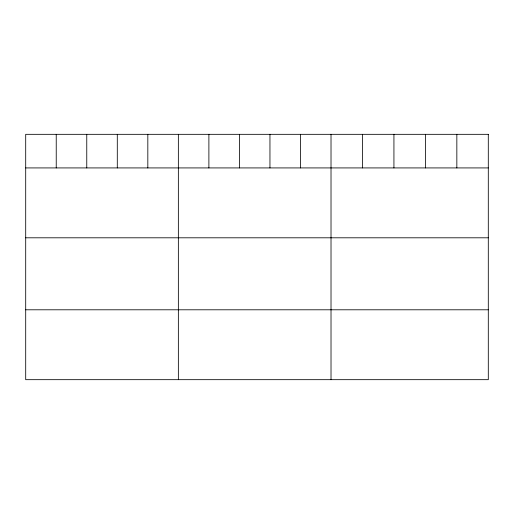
<?xml version="1.0" encoding="UTF-8"?>
<svg xmlns="http://www.w3.org/2000/svg" width="514" height="514" viewBox="0 0 514 514"><rect width="100%" height="100%" fill="white"/><g stroke="black" fill="none" stroke-linecap="round" stroke-linejoin="round"><path stroke-width="0.77" d="M25.7 167.924L488.3 167.924M25.7 237.802L488.3 237.802M25.7 309.794L488.3 309.794M456.843 134.327L456.843 167.924M425.386 134.327L425.386 167.924M393.93 134.327L393.93 167.924M362.473 134.327L362.473 167.924M331.016 134.327L331.016 379.673M300.484 134.327L300.484 167.924M269.953 134.327L269.953 167.924M239.421 134.327L239.421 167.924M208.89 134.327L208.89 167.924M178.358 134.327L178.358 379.673M147.826 134.327L147.826 167.924M117.295 134.327L117.295 167.924M86.763 134.327L86.763 167.924M56.232 134.327L56.232 167.924M488.3 134.327L25.7 134.327L25.7 379.673L488.3 379.673L488.3 134.327"/></g></svg>
